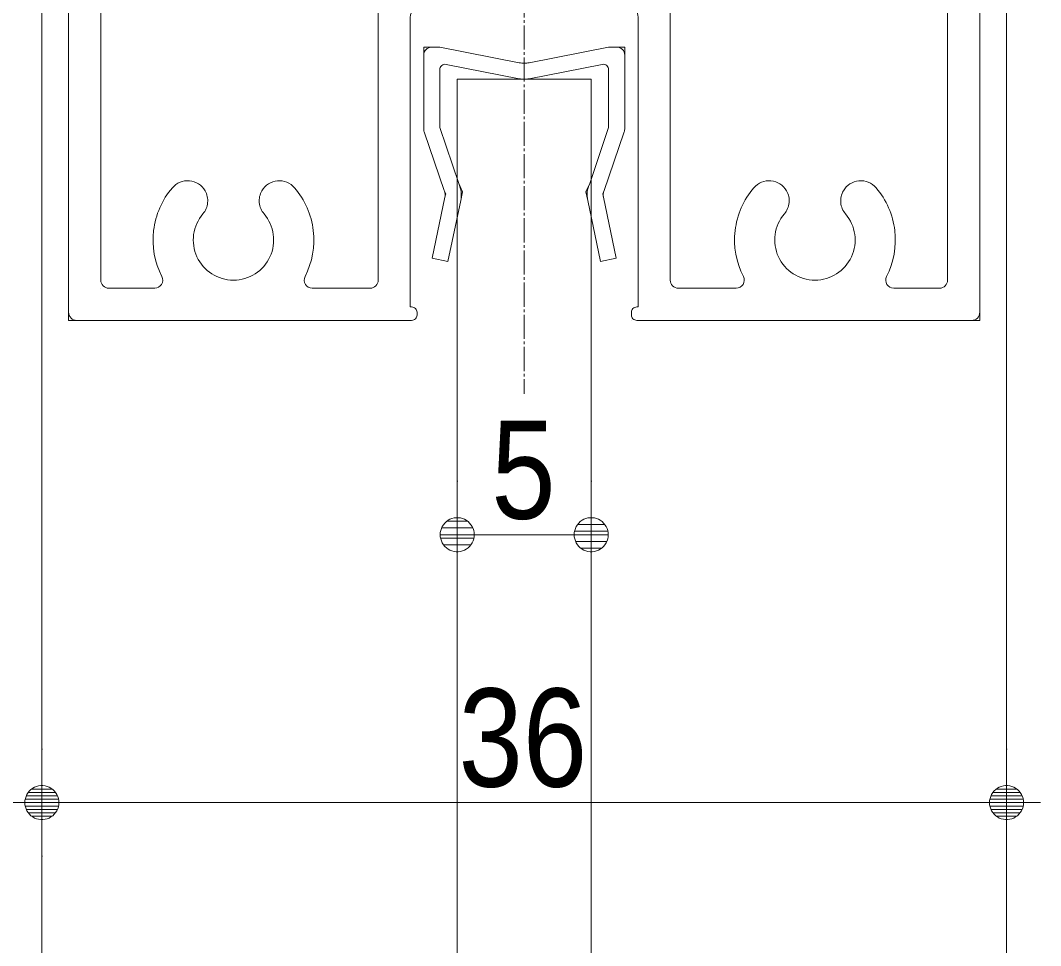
# Model space of a CAD drawing. Units: millimetres, scale not verified. Extents: x -6062 to 6062, y -3045 to 3045.
# Drawn here: x 272.7 to 653.4, y -43.1 to 302.2 of the extents above; entities that cross this region are included whole.
import ezdxf
from ezdxf.enums import TextEntityAlignment as Align

# ---------------------------------------------------------------- set-up
doc = ezdxf.new("R2010")
doc.units = ezdxf.units.MM
doc.header["$LTSCALE"] = 20
doc.linetypes.add('CHAIN2', pattern=[12, 9, -1, 1, -1])
for name, color, linetype, lineweight in [('0-0_3一般', 7, 'Continuous', 9), ('0-1_2寸法-1', 7, 'Continuous', 9), ('0-2_0', 7, 'Continuous', 9)]:
    doc.layers.add(name, color=color, linetype=linetype, lineweight=lineweight)
doc.styles.add('ＭＳ Ｐゴシック', font='')
doc.styles.get('ＭＳ Ｐゴシック').set_extended_font_data('MS PGothic')

# ---------------------------------------------------------------- blocks, each defined once
blk = doc.blocks.new('グループ-19')
at = {"layer": '0-0_3一般', "linetype": 'CHAIN2'}
blk.add_line((44963.7, 19926.8), (44963.7, 3255.3), dxfattribs=at)
blk = doc.blocks.new('グループ-20')
at = {"layer": '0-0_3一般'}
for p, q in [((41663.7, 10804.9), (41703.7, 10804.9)), ((48223.7, 10804.9), (48263.7, 10804.9)), ((41563.7, 10704.9), (41563.7, 3864.9)), ((48123.7, 10704.9), (48123.7, 10304.9)), ((48363.7, 3864.9), (48363.7, 10704.9)), ((45943.7, 10304.9), (48123.7, 10304.9)), ((44143.7, 10024.9), (44143.7, 10144.9)), ((44143.7, 10144.9), (44143.7, 10024.9)), ((45783.7, 10144.9), (45783.7, 10024.9)), ((42205.8, 9964.9), (42203.7, 9964.9)), ((43463.7, 8064.9), (43463.7, 9904.9)), ((44083.7, 9964.9), (43523.7, 9964.9)), ((46403.7, 9964.9), (45843.7, 9964.9)), ((46463.7, 9904.9), (46463.7, 8064.9)), ((47723.7, 9964.9), (47721.5, 9964.9)), ((41803.7, 4104.9), (41803.7, 9564.9)), ((48123.7, 9564.9), (48123.7, 4104.9)), ((42683.9, 9195.1), (42684.1, 9195.1)), ((47243.5, 9195.1), (47243.7, 9195.1)), ((43183.7, 9033.3), (43183.7, 7784.9)), ((46743.7, 9033.3), (46743.7, 7784.9)), ((43523.7, 8004.9), (44083.7, 8004.9)), ((45903.7, 8004.9), (46403.7, 8004.9)), ((44143.7, 7944.9), (44143.7, 7264.9)), ((45783.7, 7884.9), (45783.7, 7264.9)), ((43803.7, 7724.9), (43243.7, 7724.9)), ((46683.7, 7724.9), (46123.7, 7724.9)), ((43863.7, 6984.9), (43863.7, 7664.9)), ((46063.7, 6984.9), (46063.7, 7664.9)), ((45683.7, 7164.9), (44243.7, 7164.9)), ((43963.7, 6884.9), (44703.7, 6884.9)), ((45223.7, 6884.9), (45963.7, 6884.9)), ((44763.7, 6824.9), (44763.7, 6464.9)), ((45163.7, 6824.9), (45163.7, 6464.9)), ((43973.7, 6404.9), (44703.7, 6404.9)), ((45223.7, 6404.9), (45953.7, 6404.9)), ((43873.7, 4104.9), (43873.7, 6304.9)), ((46053.7, 4104.9), (46053.7, 6304.9)), ((44213.7, 6164.9), (45713.7, 6164.9)), ((44113.7, 3904.9), (44113.7, 6064.9)), ((45813.7, 6064.9), (45813.7, 3904.9)), ((41803.7, 4044.9), (41803.9, 4044.9)), ((41863.7, 4044.9), (42205.8, 4044.9)), ((43813.7, 4044.9), (43381.5, 4044.9)), ((46053.7, 4044.9), (46053.9, 4044.9)), ((46545.8, 4044.9), (46113.7, 4044.9)), ((47721.5, 4044.9), (48063.7, 4044.9)), ((44113.7, 3904.9), (44123.7, 3904.9)), ((45813.7, 3904.9), (45803.7, 3904.9)), ((41563.7, 3864.9), (41563.7, 3804.9)), ((44163.7, 3864.9), (44163.7, 3844.9)), ((45763.7, 3864.9), (45763.7, 3844.9)), ((48363.7, 3864.9), (48363.7, 3804.9)), ((41623.7, 3804.9), (41563.7, 3804.9)), ((44123.7, 3804.9), (41623.7, 3804.9)), ((45763.7, 3804.9), (45763.9, 3804.9)), ((45803.7, 3804.9), (48303.7, 3804.9)), ((48303.7, 3804.9), (48363.7, 3804.9))]:
    blk.add_line(p, q, dxfattribs=at)
blk.add_lwpolyline([(41803.7, 10704.9), (41803.7, 10304.9), (43983.7, 10304.9)], dxfattribs=at)
for centre, radius, start, end in [((41663.7, 10704.9), 100, 135, 180), ((41663.7, 10704.9), 100, 90, 135), ((41703.7, 10704.9), 100, 45, 90), ((41703.7, 10704.9), 100, 0, 45), ((48223.7, 10704.9), 100, 135, 180), ((48223.7, 10704.9), 100, 90, 135), ((48263.7, 10704.9), 100, 45, 90), ((48263.7, 10704.9), 100, 0, 45), ((43983.7, 10144.9), 160, 45, 90), ((45943.7, 10144.9), 160, 90, 135), ((43983.7, 10144.9), 160, 0, 45), ((45943.7, 10144.9), 160, 135, 180), ((44083.7, 10024.9), 60, 270, 315), ((44083.7, 10024.9), 60, 315, 0), ((45843.7, 10024.9), 60, 180, 225), ((45843.7, 10024.9), 60, 225, 270), ((42203.7, 9564.9), 400, 90, 135), ((42205.8, 9904.9), 60, 31.48215, 90), ((42205.8, 9904.9), 60, 332.96431, 31.48215), ((42793.7, 9604.9), 300, 45, 110.26439), ((43523.7, 9904.9), 60, 135, 180), ((43523.7, 9904.9), 60, 90, 135), ((46403.7, 9904.9), 60, 45, 90), ((46403.7, 9904.9), 60, 0, 45), ((47133.7, 9604.9), 300, 69.73561, 135), ((47721.5, 9904.9), 60, 148.51785, 207.03569), ((47721.5, 9904.9), 60, 90, 148.51785), ((47723.7, 9564.9), 400, 45, 90), ((42203.7, 9564.9), 400, 135, 180), ((42793.7, 9604.9), 600, 152.96431, 164.24654), ((42793.7, 9604.9), 300, 110.26439, 175.52878), ((47133.7, 9604.9), 300, 4.47122, 69.73561), ((47133.7, 9604.9), 600, 15.75346, 27.03569), ((47723.7, 9564.9), 400, 0, 45), ((42793.7, 9604.9), 600, 164.24654, 175.52878), ((42793.7, 9604.9), 300, 339.73561, 45), ((47133.7, 9604.9), 300, 135, 200.26439), ((47133.7, 9604.9), 600, 4.47122, 15.75346), ((42345, 9640), 150, 175.52878, 265.52878), ((42345, 9640), 150, 265.52878, 355.52878), ((47582.3, 9640), 150, 184.47122, 274.47122), ((47582.3, 9640), 150, 274.47122, 4.47122), ((42793.7, 9604.9), 300, 274.47122, 339.73561), ((47133.7, 9604.9), 300, 200.26439, 265.52878), ((42828.7, 9156.3), 150, 94.47122, 129.73561), ((47098.6, 9156.3), 150, 50.26439, 85.52878), ((42828.7, 9156.3), 150, 129.73561, 165), ((47098.6, 9156.3), 150, 15, 50.26439), ((42828.7, 9156.3), 150, 165, 219.73561), ((47098.6, 9156.3), 150, 320.26439, 15), ((42793.7, 9604.9), 600, 287.23561, 300), ((43123.7, 9033.3), 60, 60, 120), ((43123.7, 9033.3), 60, 0, 60), ((46803.7, 9033.3), 60, 120, 180), ((46803.7, 9033.3), 60, 60, 120), ((47133.7, 9604.9), 600, 240, 252.76439), ((42828.7, 9156.3), 150, 219.73561, 274.47122), ((42793.7, 9604.9), 600, 274.47122, 287.23561), ((47133.7, 9604.9), 600, 252.76439, 265.52878), ((47098.6, 9156.3), 150, 265.52878, 320.26439), ((43523.7, 8064.9), 60, 180, 225), ((43523.7, 8064.9), 60, 225, 270), ((44083.7, 7944.9), 60, 45, 90), ((45903.7, 7884.9), 120, 90, 135), ((46403.7, 8064.9), 60, 270, 315), ((46403.7, 8064.9), 60, 315, 0), ((44083.7, 7944.9), 60, 0, 45), ((45903.7, 7884.9), 120, 135, 180), ((43243.7, 7784.9), 60, 180, 225), ((43243.7, 7784.9), 60, 180, 225), ((46683.7, 7784.9), 60, 315, 0), ((46683.7, 7784.9), 60, 315, 0), ((43243.7, 7784.9), 60, 225, 270), ((43243.7, 7784.9), 60, 225, 270), ((43803.7, 7664.9), 60, 45, 90), ((43803.7, 7664.9), 60, 0, 45), ((46123.7, 7664.9), 60, 135, 180), ((46123.7, 7664.9), 60, 90, 135), ((46683.7, 7784.9), 60, 270, 315), ((46683.7, 7784.9), 60, 270, 315), ((44243.7, 7264.9), 100, 180, 225), ((45683.7, 7264.9), 100, 315, 0), ((44243.7, 7264.9), 100, 225, 270), ((45683.7, 7264.9), 100, 270, 315), ((43963.7, 6984.9), 100, 180, 225), ((45963.7, 6984.9), 100, 315, 0), ((43963.7, 6984.9), 100, 225, 270), ((44703.7, 6824.9), 60, 45, 90), ((44703.7, 6824.9), 60, 0, 45), ((45223.7, 6824.9), 60, 135, 180), ((45223.7, 6824.9), 60, 90, 135), ((45963.7, 6984.9), 100, 270, 315), ((43973.7, 6304.9), 100, 90, 135), ((44703.7, 6464.9), 60, 270, 315), ((44703.7, 6464.9), 60, 315, 0), ((45223.7, 6464.9), 60, 180, 225), ((45223.7, 6464.9), 60, 225, 270), ((45953.7, 6304.9), 100, 45, 90), ((43973.7, 6304.9), 100, 135, 180), ((45953.7, 6304.9), 100, 0, 45), ((44213.7, 6064.9), 100, 135, 180), ((44213.7, 6064.9), 100, 90, 135), ((45713.7, 6064.9), 100, 45, 90), ((45713.7, 6064.9), 100, 0, 45), ((42451.6, 4697.3), 150, 84.73561, 139.47122), ((42451.6, 4697.3), 150, 30, 84.73561), ((43135.7, 4697.3), 150, 95.26439, 150), ((43135.7, 4697.3), 150, 40.52878, 95.26439), ((46791.6, 4697.3), 150, 84.73561, 139.47122), ((46791.6, 4697.3), 150, 30, 84.73561), ((47475.7, 4697.3), 150, 95.26439, 150), ((47475.7, 4697.3), 150, 40.52878, 95.26439), ((42793.7, 4404.9), 600, 139.47122, 173.25346), ((42451.6, 4697.3), 150, 354.73561, 30), ((43135.7, 4697.3), 150, 150, 185.26439), ((42793.7, 4404.9), 600, 6.74654, 40.52878), ((47133.7, 4404.9), 600, 139.47122, 173.25346), ((46791.6, 4697.3), 150, 354.73561, 30), ((47475.7, 4697.3), 150, 150, 185.26439), ((47133.7, 4404.9), 600, 6.74654, 40.52878), ((42451.6, 4697.3), 150, 319.47122, 354.73561), ((43135.7, 4697.3), 150, 185.26439, 220.52878), ((46791.6, 4697.3), 150, 319.47122, 354.73561), ((47475.7, 4697.3), 150, 185.26439, 220.52878), ((42793.7, 4404.9), 300, 139.47122, 204.73561), ((42793.7, 4404.9), 300, 335.26439, 40.52878), ((47133.7, 4404.9), 300, 139.47122, 204.73561), ((47133.7, 4404.9), 300, 335.26439, 40.52878), ((42793.7, 4404.9), 600, 173.25346, 207.0357), ((42793.7, 4404.9), 600, 332.9643, 6.74654), ((47133.7, 4404.9), 600, 173.25346, 207.03569), ((47133.7, 4404.9), 600, 332.96431, 6.74654), ((42793.7, 4404.9), 300, 204.73561, 270), ((42793.7, 4404.9), 300, 270, 335.26439), ((47133.7, 4404.9), 300, 204.73561, 270), ((47133.7, 4404.9), 300, 270, 335.26439), ((42205.8, 4104.9), 60, 328.51785, 27.0357), ((43381.5, 4104.9), 60, 152.9643, 211.48215), ((46545.8, 4104.9), 60, 328.51785, 27.03569), ((47721.5, 4104.9), 60, 152.96431, 211.48215), ((41863.7, 4104.9), 60, 180, 225), ((41863.7, 4104.9), 60, 225, 270), ((42205.8, 4104.9), 60, 270, 328.51785), ((43381.5, 4104.9), 60, 211.48215, 270), ((43813.7, 4104.9), 60, 270, 315), ((43813.7, 4104.9), 60, 315, 0), ((46113.7, 4104.9), 60, 180, 225), ((46113.7, 4104.9), 60, 225, 270), ((46545.8, 4104.9), 60, 270, 328.51785), ((47721.5, 4104.9), 60, 211.48215, 270), ((48063.7, 4104.9), 60, 270, 315), ((48063.7, 4104.9), 60, 315, 0), ((44123.7, 3864.9), 40, 45, 90), ((44123.7, 3864.9), 40, 0, 45), ((45803.7, 3864.9), 40, 135, 180), ((45803.7, 3864.9), 40, 90, 135), ((41623.7, 3864.9), 60, 180, 225), ((41623.7, 3864.9), 60, 225, 270), ((44123.7, 3844.9), 40, 270, 315), ((44123.7, 3844.9), 40, 315, 0), ((45803.7, 3844.9), 40, 180, 225), ((45803.7, 3844.9), 40, 225, 270), ((48303.7, 3864.9), 60, 270, 315), ((48303.7, 3864.9), 60, 315, 0)]:
    blk.add_arc(centre, radius, start, end, dxfattribs=at)
blk = doc.blocks.new('グループ-28')
at = {"layer": '0-0_3一般'}
for p, q in [((44213.7, 5844.9), (44213.7, 5784.9)), ((44213.7, 5844.9), (44273.7, 5844.9)), ((44273.7, 5844.9), (44333.7, 5844.9)), ((44926.3, 5728.4), (44333.7, 5844.9)), ((45001, 5728.4), (45593.7, 5844.9)), ((45593.7, 5844.9), (45653.7, 5844.9)), ((45713.7, 5844.9), (45653.7, 5844.9)), ((45713.7, 5844.9), (45713.7, 5784.9)), ((44213.7, 5231.5), (44213.7, 5784.9)), ((44926.3, 5608.4), (44381.1, 5715.9)), ((45001, 5608.4), (45546.2, 5715.9)), ((45713.7, 5784.9), (45713.7, 5231.5)), ((44333.7, 5244.9), (44333.7, 5676.6)), ((45593.7, 5244.9), (45593.7, 5676.6)), ((44366.4, 4774.6), (44219.4, 5205.8)), ((44333.7, 5244.9), (44474.9, 4825.8)), ((45452.4, 4825.8), (45593.7, 5244.9)), ((45707.9, 5205.8), (45560.9, 4774.6)), ((44503.7, 4764.9), (44474.9, 4825.8)), ((45423.7, 4764.9), (45452.4, 4825.8)), ((44377.9, 4750.2), (44366.4, 4774.6)), ((44377.9, 4750.2), (44372.3, 4723.9)), ((44503.7, 4764.9), (44489.7, 4699)), ((45423.7, 4764.9), (45437.6, 4699)), ((45549.4, 4750.2), (45560.9, 4774.6)), ((45549.4, 4750.2), (45555, 4723.9))]:
    blk.add_line(p, q, dxfattribs=at)
for points in [[(44489.7, 4699), (44393.7, 4244.9), (44276.3, 4269.7), (44372.3, 4723.9)], [(45555, 4723.9), (45651.1, 4269.7), (45533.7, 4244.9), (45437.6, 4699)]]:
    blk.add_lwpolyline(points, dxfattribs=at)
for centre, radius, start, end in [((44273.7, 5784.9), 60, 135, 180), ((44273.7, 5784.9), 60, 90, 135), ((45653.7, 5784.9), 60, 45, 90), ((45653.7, 5784.9), 60, 0, 45), ((44373.7, 5676.6), 40, 79.23499, 129.6175), ((44963.7, 5924.9), 200, 259.23499, 264.6175), ((44963.7, 5924.9), 200, 264.6175, 270), ((44963.7, 5924.9), 200, 270, 275.3825), ((44963.7, 5924.9), 200, 275.3825, 280.76501), ((45553.7, 5676.6), 40, 50.3825, 100.76501), ((44373.7, 5676.6), 40, 129.6175, 180), ((45553.7, 5676.6), 40, 0, 50.3825), ((44963.7, 5804.9), 200, 259.23499, 264.6175), ((44963.7, 5804.9), 200, 264.6175, 270), ((44963.7, 5804.9), 200, 270, 275.3825), ((44963.7, 5804.9), 200, 275.3825, 280.76501), ((44273.7, 5231.5), 60, 180, 192.63886), ((44273.7, 5231.5), 60, 192.63886, 205.27772), ((45653.7, 5231.5), 60, 334.72228, 347.36114), ((45653.7, 5231.5), 60, 347.36114, 0), ((44294.1, 4740.4), 200, 6.66677, 25.27772), ((45633.3, 4740.4), 200, 154.72228, 173.33323), ((44294.1, 4740.4), 80, 6.66677, 25.27772), ((44294.1, 4740.4), 80, 348.05582, 6.66677), ((44294.1, 4740.4), 200, 348.05582, 6.66677), ((45633.3, 4740.4), 200, 173.33323, 191.94418), ((45633.3, 4740.4), 80, 173.33323, 191.94418), ((45633.3, 4740.4), 80, 154.72228, 173.33323)]:
    blk.add_arc(centre, radius, start, end, dxfattribs=at)
blk = doc.blocks.new('グループ-29')
at = {"layer": '0-0_3一般'}
for p, q in [((44463.7, 5604.9), (44463.7, -32200)), ((45463.7, 5604.9), (44463.7, 5604.9)), ((45463.7, -32200), (45463.7, 5604.9))]:
    blk.add_line(p, q, dxfattribs=at)
blk.add_lwpolyline([(48563.7, 10804.9), (48563.7, -37400), (41363.7, -37400), (41363.7, 10804.9)], close=True, dxfattribs=at)
blk = doc.blocks.new('グループ-35')
at = {"layer": '0-0_3一般'}
for name in ['グループ-19', 'グループ-29', 'グループ-20', 'グループ-28']:
    blk.add_blockref(name, (0, 0), dxfattribs=at)
blk = doc.blocks.new('グループ-36')
at = {"layer": '0-0_3一般'}
blk.add_blockref('グループ-35', (0, 0), dxfattribs=at)
blk = doc.blocks.new('_Dot')
at = {"layer": '0-2_0'}
for p, q in [((7.99, 6), (-7.99, 6)), ((-10, 0), (-20, 0)), ((9.78, 2), (-9.78, 2)), ((9.16, -3.98), (-9.16, -3.98)), ((6, -7.98), (-6, -7.98))]:
    blk.add_line(p, q, dxfattribs=at)
for points in [[(10, 0), (9.92, 1.25), (9.69, 2.49), (9.3, 3.68), (8.76, 4.82), (8.09, 5.88), (7.29, 6.85), (6.37, 7.71), (5.36, 8.44), (4.26, 9.05), (3.09, 9.51), (1.87, 9.82), (0.63, 9.98), (-0.63, 9.98), (-1.87, 9.82), (-3.09, 9.51), (-4.26, 9.05), (-5.36, 8.44), (-6.37, 7.71), (-7.29, 6.85), (-8.09, 5.88), (-8.76, 4.82), (-9.3, 3.68), (-9.69, 2.49), (-9.92, 1.25), (-10, 0), (0, 0)], [(-10, 0), (-9.92, -1.25), (-9.69, -2.49), (-9.3, -3.68), (-8.76, -4.82), (-8.09, -5.88), (-7.29, -6.85), (-6.37, -7.71), (-5.36, -8.44), (-4.26, -9.05), (-3.09, -9.51), (-1.87, -9.82), (-0.63, -9.98), (0.63, -9.98), (1.87, -9.82), (3.09, -9.51), (4.26, -9.05), (5.36, -8.44), (6.37, -7.71), (7.29, -6.85), (8.09, -5.88), (8.76, -4.82), (9.3, -3.68), (9.69, -2.49), (9.92, -1.25), (10, 0), (0, 0)]]:
    blk.add_lwpolyline(points, close=True, dxfattribs=at)

msp = doc.modelspace()

# ---------------------------------------------------------------- linework, layer by layer
at = {"layer": '0-1_2寸法-1'}
for p, q in [((435.68, 130.25), (435.88, 130.25)), ((485.68, 130.25), (485.88, 130.25)), ((472.97, 110.25), (448.4, 110.25)), ((280.68, 30.25), (280.88, 30.25)), ((640.68, 30.25), (640.88, 30.25)), ((640.68, 30.25), (640.88, 30.25)), ((627.97, 10.25), (293.4, 10.25)), ((280.68, -9.75), (280.88, -9.75))]:
    msp.add_line(p, q, dxfattribs=at)

# ---------------------------------------------------------------- block references
at = {"layer": '0-0_3一般', "xscale": 0.05, "yscale": 0.05}
msp.add_blockref('グループ-36', (-1787.5, 0), dxfattribs=at)
at = {"layer": '0-1_2寸法-1', "xscale": 0.6356201, "yscale": 0.6356201, "rotation": 180}
for p in [(435.68, 110.25), (280.68, 10.25), (640.68, 10.25)]:
    msp.add_blockref('_Dot', p, dxfattribs=at)
at = {"layer": '0-1_2寸法-1', "xscale": 0.6356201, "yscale": 0.6356201}
for p in [(485.68, 110.25), (280.68, 10.25), (640.68, 10.25)]:
    msp.add_blockref('_Dot', p, dxfattribs=at)

# ---------------------------------------------------------------- texts
at = {"layer": '0-1_2寸法-1', "style": 'ＭＳ Ｐゴシック', "width": 0.9}
for s, p in [('5', (448.39, 105.19)), ('36', (436.19, 5.19))]:
    msp.add_text(s, height=36.66, dxfattribs=at).set_placement(p, align=Align.BOTTOM_LEFT)

doc.saveas('drawing.dxf')
